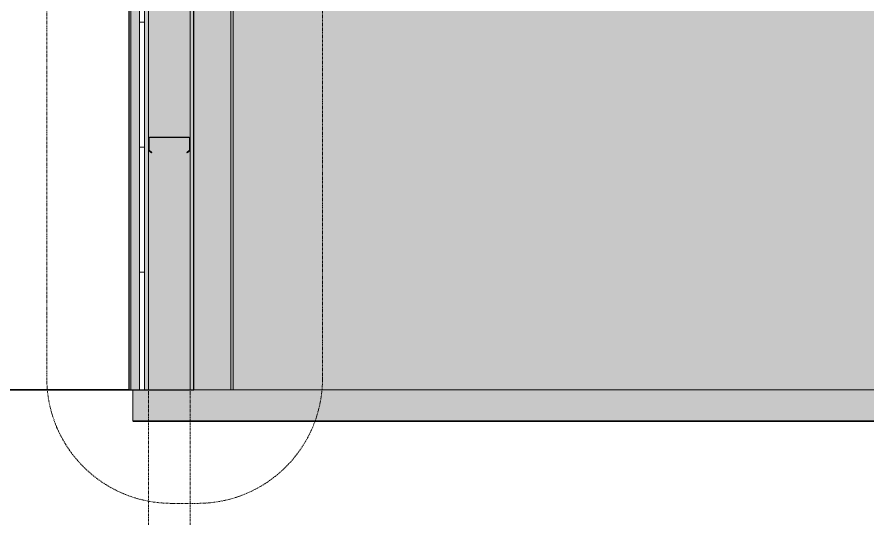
# Model space of a CAD drawing. Header units: inches. Extents: x -23034 to -8288, y -132 to 853.
# Drawn here: x -22820.6 to -22657.2, y -24.8 to 71.6 of the extents above; entities that cross this region are included whole.
import ezdxf

# ---------------------------------------------------------------- set-up
doc = ezdxf.new("R2010")
doc.units = ezdxf.units.IN
doc.header["$MEASUREMENT"] = 0
doc.linetypes.add('Dash Dot 3_16_', pattern=[0.3125, 0.1875, -0.0625, 0, -0.0625])
doc.linetypes.add('Grid Line 1_2_', pattern=[0.875, 0.5, -0.125, 0.125, -0.125])
for name, color, linetype, lineweight in [('A-ANNO-SYMB', 150, 'Continuous', 9), ('A-WALL', 113, 'Continuous', 9), ('A-WALL-PATT', 111, 'Continuous', 25), ('C-BLDG-PADS', 91, 'Continuous', 9), ('C-TOPO', 7, 'Continuous', 9), ('I-WALL', 2, 'Continuous', 9), ('L-SITE-WALL', 31, 'Continuous', 9), ('S-BEAM', 12, 'Continuous', 9), ('S-COLS', 52, 'Continuous', 9), ('S-GRID', 1, 'Continuous', 9)]:
    doc.layers.add(name, color=color, linetype=linetype, lineweight=lineweight)

# ---------------------------------------------------------------- blocks, each defined once
blk = doc.blocks.new('Girt_C - 8_D-1076209-Section 15')
at = {"layer": 'S-BEAM', "lineweight": 15}
for p, q in [((-22795.3, 48.37), (-22795.3, 46)), ((-22795.19, 46.05), (-22795.19, 48.37)), ((-22787.49, 48.55), (-22795.12, 48.55)), ((-22795.12, 48.45), (-22787.49, 48.45)), ((-22787.41, 48.37), (-22787.41, 46.05)), ((-22787.3, 46), (-22787.3, 48.37)), ((-22795.3, 46), (-22794.73, 45.52)), ((-22794.66, 45.6), (-22795.19, 46.05)), ((-22787.41, 46.05), (-22787.95, 45.6)), ((-22787.88, 45.52), (-22787.3, 46)), ((-22794.73, 45.52), (-22794.66, 45.6)), ((-22787.95, 45.6), (-22787.88, 45.52))]:
    blk.add_line(p, q, dxfattribs=at)
for centre, radius, start, end in [((-22795.12, 48.37), 0.188, 90, 180), ((-22795.12, 48.37), 0.0782, 90, 176.9576), ((-22787.49, 48.37), 0.188, 0, 90), ((-22787.49, 48.37), 0.0782, 2.1227, 90)]:
    blk.add_arc(centre, radius, start, end, dxfattribs=at)

msp = doc.modelspace()

# ---------------------------------------------------------------- hatches: boundary and pattern name
at = {"layer": 'A-WALL-PATT', "lineweight": 9}
h = msp.add_hatch(dxfattribs=at)
h.set_pattern_fill('FP_3', color=256, style=0, pattern_type=2)
h.set_pattern_definition([(0, (-21811.89, 94.61), (0, 24), []), (90, (-21811.89, 94.61), (-24, 1e-15), [])])
h.paths.add_polyline_path([(-22796.05281, 0), (-22796.05281, 241.25), (-22797.05281, 241.25), (-22797.05281, 0)], flags=0)
at = {"layer": 'C-BLDG-PADS'}
h = msp.add_hatch(dxfattribs=at)
h.set_pattern_fill('FP_2', color=256, style=0, pattern_type=2)
h.set_pattern_definition([(50, (-21811.89, 94.61), (55.0854, -4.8198), [5.76, -63.36]), (355, (-21811.89, 94.61), (-10.6557, 57.7685), [4.608, -50.688]), (100.451, (-21807.3, 94.21), (44.4295, 52.9487), [4.895, -53.848]), (46.184, (-21811.89, 109.97), (81.9644, -12.712), [8.64, -95.04]), (96.636, (-21805.06, 108.91), (71.7815, 74.8124), [7.343, -80.772]), (351.184, (-21811.89, 109.97), (71.782, 74.8124), [6.912, -76.032]), (21, (-21804.21, 106.13), (45.842, -30.9215), [5.76, -63.36]), (326, (-21804.21, 106.13), (18.687, 55.6915), [4.608, -50.688]), (71.451, (-21800.39, 103.553), (64.529, 24.77), [4.895, -53.848]), (37.5, (-21811.89, 94.61), (0.9339, 25.5668), [2.534, -47.539, 2.534, -48.922, -50.88]), (37.5, (-21811.89, 94.61), (0.9339, 25.5668), [-101.53, 2.534, -48.346]), (7.5, (-21811.89, 94.61), (20.20404, 30.2913), [2.534, -26.803, 2.534, -46.387, -19.392]), (7.5, (-21811.89, 94.61), (20.20404, 30.2913), [-78.259, 2.534, -16.858]), (327.5, (-21829.017, 94.61), (40.9978, -1.7324), [2.534, -16.666, 2.534, -57.37, -79.488]), (327.5, (-21829.017, 94.61), (40.9978, -1.7324), [-79.104, 2.534, -76.954]), (317.5, (-21836.697, 94.61), (44.7889, 7.6878), [2.534, -22.426, 2.534, -37.248, -56.448]), (317.5, (-21836.697, 94.61), (44.7889, 7.6878), [-64.742, 2.534, -53.914])])
h.paths.add_polyline_path([(-20942.40223, -6), (-20888.55281, -6), (-20888.55281, 0), (-22798.30281, 0), (-22798.30281, -6), (-21019.86973, -6)], flags=0)
at = {"layer": 'I-WALL'}
msp.add_hatch(color=256, dxfattribs=at).paths.add_polyline_path([(-22653.61531, 0), (-22653.61531, 98), (-22779.05281, 98), (-22779.05281, 0), (-22724.15473, 0)], flags=0)
at = {"layer": 'L-SITE-WALL'}
for points in [[(-22798.67781, 0), (-22798.67781, 241.25), (-22799.05281, 241.25), (-22799.05281, 0)], [(-22797.05281, 0), (-22797.05281, 241.25), (-22798.67781, 241.25), (-22798.67781, 0)], [(-22795.30281, 0), (-22795.30281, 241.25), (-22796.05281, 241.25), (-22796.05281, 0)], [(-22791.93879, 0), (-22787.30281, 0), (-22787.30281, 241.25), (-22795.30281, 241.25), (-22795.30281, 0)], [(-22787.09707, 0), (-22786.55281, 0), (-22786.55281, 241.25), (-22787.30281, 241.25), (-22787.30281, 0)]]:
    msp.add_hatch(color=256, dxfattribs=at).paths.add_polyline_path(points, flags=0)
at = {"layer": 'S-COLS'}
for points in [[(-22786.17781, 0), (-22786.17781, 131.04493), (-22786.55281, 131.04493), (-22786.52351, 0), (-22786.35066, 0)], [(-22780.17781, 0), (-22780.17781, 131.04493), (-22786.17781, 131.04493), (-22786.17781, 0), (-22782.25535, 0)], [(-22780.17781, 0), (-22779.4864, 0), (-22779.52984, 131.04493), (-22780.17781, 131.04493), (-22780.17781, 20.15393)], [(-22779.05281, 0), (-22779.05281, 131.04493), (-22779.4864, 131.04493), (-22779.4864, 0)]]:
    msp.add_hatch(color=256, dxfattribs=at).paths.add_polyline_path(points, flags=0)

# ---------------------------------------------------------------- linework, layer by layer
at = {"layer": 'A-ANNO-SYMB', "linetype": 'Dash Dot 3_16_'}
for p, q in [((-22814.83026, 235.76137), (-22814.83026, 2.16792)), ((-22761.84913, 2.16792), (-22761.84913, 235.76137)), ((-22790.83026, -21.83208), (-22785.84913, -21.83208))]:
    msp.add_line(p, q, dxfattribs=at)
for centre, start, end in [((-22790.83026, 2.16792), 180, 270), ((-22785.84913, 2.16792), 270, 360)]:
    msp.add_arc(centre, 24, start, end, dxfattribs=at)
at = {"layer": 'A-WALL'}
for p, q in [((-22798.67781, 241.25), (-22798.67781, 0)), ((-22797.05281, 241.25), (-22797.05281, 0)), ((-22796.05281, 241.25), (-22796.05281, 0)), ((-22795.30281, 241.25), (-22795.30281, 0)), ((-22787.30281, 241.25), (-22787.30281, 0))]:
    msp.add_line(p, q, dxfattribs=at)
at = {"layer": 'C-BLDG-PADS'}
for p, q in [((-22798.30281, 0), (-22798.30281, -6)), ((-20888.55281, 0), (-22786.55281, 0)), ((-22798.30281, -6), (-20888.55281, -6))]:
    msp.add_line(p, q, dxfattribs=at)
at = {"layer": 'C-TOPO', "lineweight": 35}
for p, q in [((-22799.05281, 0), (-23034.02473, 0)), ((-21782.54407, -6.00628), (-22798.30281, -6.00628))]:
    msp.add_line(p, q, dxfattribs=at)
at = {"layer": 'C-TOPO'}
for p, q in [((-23034.02473, 0), (-22799.05281, 0)), ((-22798.30225, -6.00628), (-21782.5415, -6.00628))]:
    msp.add_line(p, q, dxfattribs=at)
at = {"layer": 'L-SITE-WALL', "lineweight": 25}
for p, q in [((-22799.05281, 241.25), (-22799.05281, 0)), ((-22786.55281, 0), (-22786.55281, 241.25)), ((-22799.05281, 0), (-22786.55281, 0))]:
    msp.add_line(p, q, dxfattribs=at)
at = {"layer": 'S-COLS'}
for p, q in [((-22779.4864, 131.04493), (-22779.4864, 0)), ((-22779.05281, 131.04493), (-22779.05281, 0))]:
    msp.add_line(p, q, dxfattribs=at)
at = {"layer": 'S-GRID', "linetype": 'Grid Line 1_2_'}
for p, q in [((-22795.30281, -132), (-22795.30281, 648.65882)), ((-22795.30281, -132), (-22795.30281, 648.65882)), ((-22787.30281, -132), (-22787.30281, 648.65882)), ((-22787.30281, -132), (-22787.30281, 648.65882))]:
    msp.add_line(p, q, dxfattribs=at)

# ---------------------------------------------------------------- block references
at = {"layer": 'S-BEAM'}
msp.add_blockref('Girt_C - 8_D-1076209-Section 15', (0, 0), dxfattribs=at)

doc.saveas('drawing.dxf')
